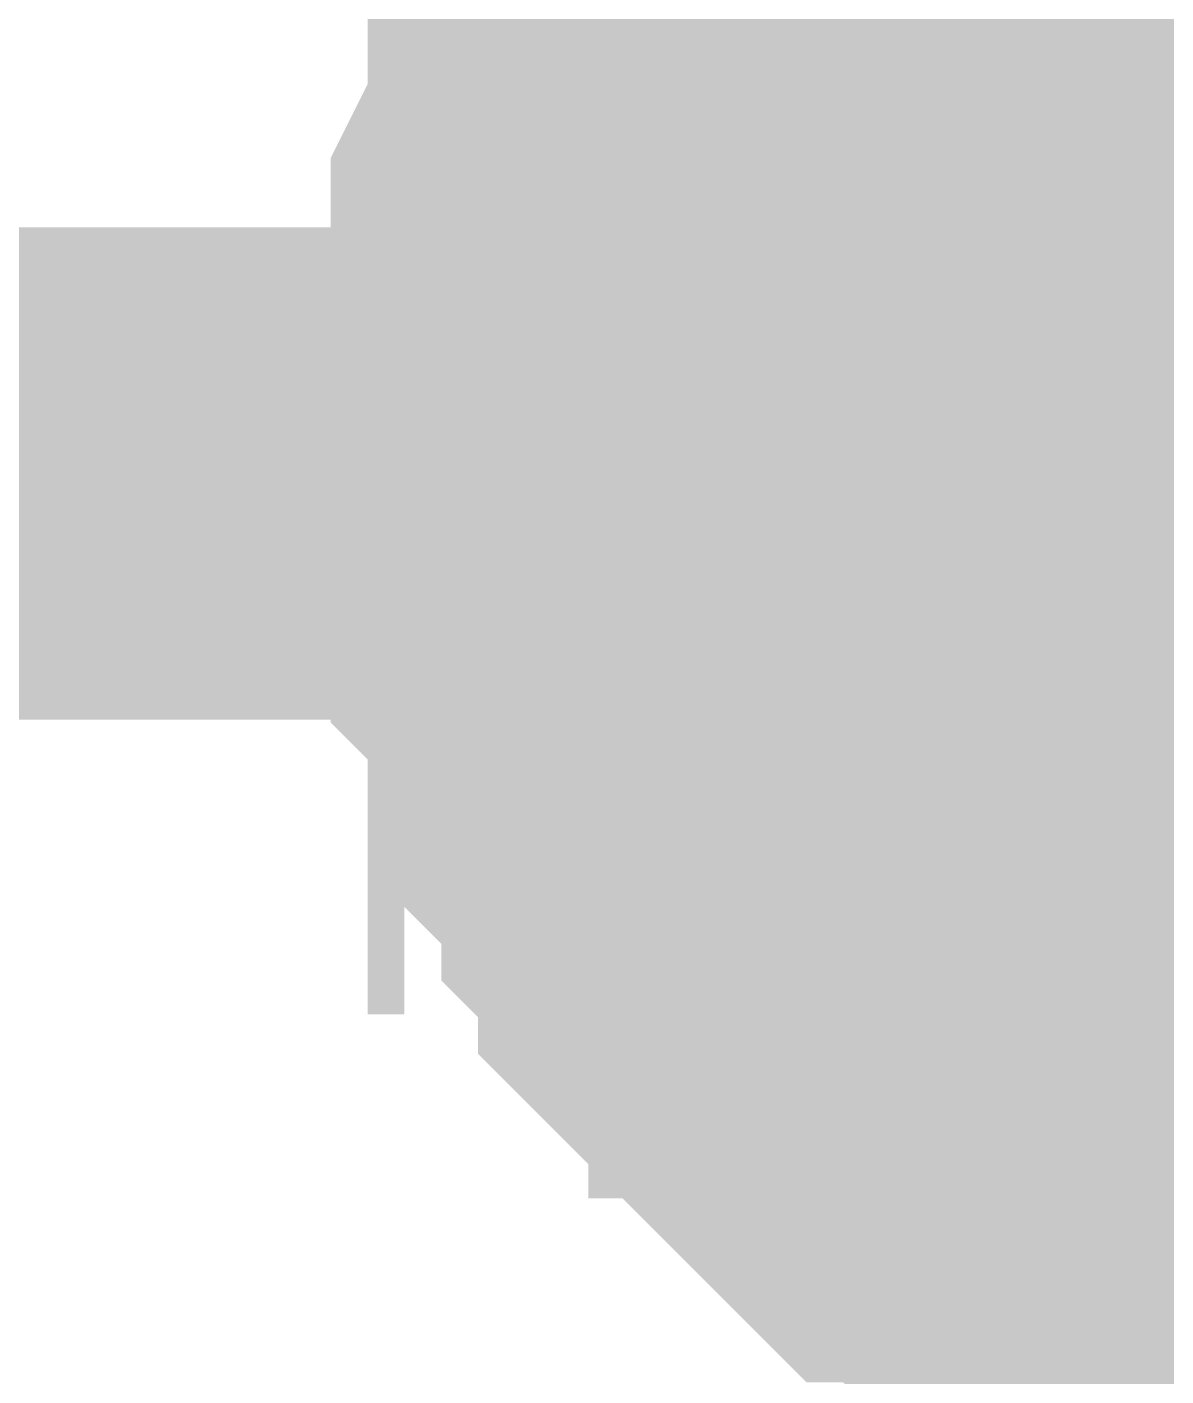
# Model space of a CAD drawing. Header units: millimetres. Extents: x 0 to 800, y 0 to 567.
# Drawn here: x 380.922 to 381.615, y 124.346 to 125.167 of the extents above; entities that cross this region are included whole.
import ezdxf

# ---------------------------------------------------------------- set-up
doc = ezdxf.new("R2010")
doc.units = ezdxf.units.MM
doc.layers.add('Sheet', color=255, linetype='Continuous')

msp = doc.modelspace()

# ---------------------------------------------------------------- linework, layer by layer
at = {"layer": 'Sheet', "const_width": 0.508}
for points in [[(381.49809, 124.968, 1), (382.00609, 124.968, 1)], [(381.49809, 124.90831, 1), (382.00609, 124.90831, 1)]]:
    msp.add_lwpolyline(points, format="xyb", close=True, dxfattribs=at)
at = {"layer": 'Sheet'}
for points, const_width in [([(381.25706, 124.89552), (381.25706, 124.91792), (381.25706, 124.94032), (381.25706, 124.98512), (381.25706, 125.00751), (381.27946, 125.02991), (381.27946, 125.05231), (381.27946, 125.07471), (381.30186, 125.09711), (381.30186, 125.11951), (381.32426, 125.14191), (381.32426, 125.16431), (381.34665, 125.1867), (381.34665, 125.2091), (381.36905, 125.2315), (381.39145, 125.2539), (381.41385, 125.2539), (381.41385, 125.2763), (381.43625, 125.2987), (381.45865, 125.3211)], 0.29972), ([(381.25706, 124.89552), (381.25706, 124.91792), (381.25706, 124.94032), (381.25706, 124.98512), (381.25706, 125.00751), (381.27946, 125.02991), (381.27946, 125.05231), (381.27946, 125.07471), (381.30186, 125.09711), (381.30186, 125.11951), (381.32426, 125.14191), (381.32426, 125.16431), (381.34665, 125.1867), (381.34665, 125.2091), (381.36905, 125.2315), (381.39145, 125.2539), (381.41385, 125.2539), (381.41385, 125.2763), (381.43625, 125.2987), (381.45865, 125.3211)], 0.29972), ([(381.25706, 124.96272), (381.25706, 124.98512), (381.25706, 125.00751), (381.25706, 125.02991), (381.25706, 125.05231), (381.27946, 125.09711), (381.27946, 125.11951), (381.27946, 125.14191), (381.30186, 125.16431), (381.30186, 125.1867), (381.32426, 125.2091), (381.32426, 125.2315), (381.34665, 125.2539), (381.34665, 125.2539), (381.36905, 125.2763), (381.39145, 125.2987), (381.41385, 125.3211)], 0.29972), ([(381.25706, 124.96272), (381.25706, 124.98512), (381.25706, 125.00751), (381.25706, 125.02991), (381.25706, 125.05231), (381.27946, 125.09711), (381.27946, 125.11951), (381.27946, 125.14191), (381.30186, 125.16431), (381.30186, 125.1867), (381.32426, 125.2091), (381.32426, 125.2315), (381.34665, 125.2539), (381.34665, 125.2539), (381.36905, 125.2763), (381.39145, 125.2987), (381.41385, 125.3211)], 0.29972), ([(381.25706, 124.89552), (381.25706, 124.91792), (381.25706, 124.94032), (381.25706, 124.98512), (381.25706, 125.00751), (381.27946, 125.02991), (381.27946, 125.05231), (381.27946, 125.07471), (381.30186, 125.09711), (381.30186, 125.11951), (381.32426, 125.14191), (381.32426, 125.16431), (381.34665, 125.1867), (381.34665, 125.2091), (381.36905, 125.2315), (381.39145, 125.2539), (381.41385, 125.2539), (381.41385, 125.2763), (381.43625, 125.2987), (381.45865, 125.3211)], 0.29972), ([(381.25706, 124.89552), (381.25706, 124.91792), (381.25706, 124.94032), (381.25706, 124.98512), (381.25706, 125.00751), (381.27946, 125.02991), (381.27946, 125.05231), (381.27946, 125.07471), (381.30186, 125.09711), (381.30186, 125.11951), (381.32426, 125.14191), (381.32426, 125.16431), (381.34665, 125.1867), (381.34665, 125.2091), (381.36905, 125.2315), (381.39145, 125.2539), (381.41385, 125.2539), (381.41385, 125.2763), (381.43625, 125.2987), (381.45865, 125.3211)], 0.29972), ([(381.25706, 124.89552), (381.25706, 124.91792), (381.25706, 124.94032), (381.25706, 124.98512), (381.25706, 125.00751), (381.27946, 125.02991), (381.27946, 125.05231), (381.27946, 125.07471), (381.30186, 125.09711), (381.30186, 125.11951), (381.32426, 125.14191), (381.32426, 125.16431), (381.34665, 125.1867), (381.34665, 125.2091), (381.36905, 125.2315), (381.39145, 125.2539), (381.41385, 125.2539), (381.41385, 125.2763), (381.43625, 125.2987), (381.45865, 125.3211)], 0.29972), ([(381.25706, 124.96272), (381.25706, 124.98512), (381.25706, 125.00751), (381.25706, 125.02991), (381.25706, 125.05231), (381.27946, 125.09711), (381.27946, 125.11951), (381.27946, 125.14191), (381.30186, 125.16431), (381.30186, 125.1867), (381.32426, 125.2091), (381.32426, 125.2315), (381.34665, 125.2539), (381.34665, 125.2539), (381.36905, 125.2763), (381.39145, 125.2987), (381.41385, 125.3211)], 0.29972), ([(381.25706, 124.96272), (381.25706, 124.98512), (381.25706, 125.00751), (381.25706, 125.02991), (381.25706, 125.05231), (381.27946, 125.09711), (381.27946, 125.11951), (381.27946, 125.14191), (381.30186, 125.16431), (381.30186, 125.1867), (381.32426, 125.2091), (381.32426, 125.2315), (381.34665, 125.2539), (381.34665, 125.2539), (381.36905, 125.2763), (381.39145, 125.2987), (381.41385, 125.3211)], 0.29972), ([(381.25706, 124.89552), (381.25706, 124.91792), (381.25706, 124.94032), (381.25706, 124.98512), (381.25706, 125.00751), (381.27946, 125.02991), (381.27946, 125.05231), (381.27946, 125.07471), (381.30186, 125.09711), (381.30186, 125.11951), (381.32426, 125.14191), (381.32426, 125.16431), (381.34665, 125.1867), (381.34665, 125.2091), (381.36905, 125.2315), (381.39145, 125.2539), (381.41385, 125.2539), (381.41385, 125.2763), (381.43625, 125.2987), (381.45865, 125.3211)], 0.29972), ([(381.25706, 124.89552), (381.25706, 124.91792), (381.25706, 124.94032), (381.25706, 124.98512), (381.25706, 125.00751), (381.27946, 125.02991), (381.27946, 125.05231), (381.27946, 125.07471), (381.30186, 125.09711), (381.30186, 125.11951), (381.32426, 125.14191), (381.32426, 125.16431), (381.34665, 125.1867), (381.34665, 125.2091), (381.36905, 125.2315)], 0.09906), ([(381.25706, 124.89552), (381.25706, 124.91792), (381.25706, 124.94032), (381.25706, 124.98512), (381.25706, 125.00751), (381.27946, 125.02991), (381.27946, 125.05231), (381.27946, 125.07471), (381.30186, 125.09711), (381.30186, 125.11951), (381.32426, 125.14191), (381.32426, 125.16431), (381.34665, 125.1867), (381.34665, 125.2091), (381.36905, 125.2315)], 0.09906), ([(381.25706, 124.96272), (381.25706, 124.98512), (381.25706, 125.00751), (381.25706, 125.02991), (381.25706, 125.05231), (381.27946, 125.09711), (381.27946, 125.11951), (381.27946, 125.14191), (381.30186, 125.16431), (381.30186, 125.1867), (381.32426, 125.2091), (381.32426, 125.2315)], 0.09906), ([(381.25706, 124.96272), (381.25706, 124.98512), (381.25706, 125.00751), (381.25706, 125.02991), (381.25706, 125.05231), (381.27946, 125.09711), (381.27946, 125.11951), (381.27946, 125.14191), (381.30186, 125.16431), (381.30186, 125.1867), (381.32426, 125.2091), (381.32426, 125.2315)], 0.09906), ([(381.25706, 124.89552), (381.25706, 124.91792), (381.25706, 124.94032), (381.25706, 124.98512), (381.25706, 125.00751), (381.27946, 125.02991), (381.27946, 125.05231), (381.27946, 125.07471), (381.30186, 125.09711), (381.30186, 125.11951), (381.32426, 125.14191), (381.32426, 125.16431), (381.34665, 125.1867), (381.34665, 125.2091), (381.36905, 125.2315)], 0.09906), ([(381.25706, 124.89552), (381.25706, 124.91792), (381.25706, 124.94032), (381.25706, 124.98512), (381.25706, 125.00751), (381.27946, 125.02991), (381.27946, 125.05231), (381.27946, 125.07471), (381.30186, 125.09711), (381.30186, 125.11951), (381.32426, 125.14191), (381.32426, 125.16431), (381.34665, 125.1867), (381.34665, 125.2091), (381.36905, 125.2315)], 0.09906), ([(381.25706, 124.89552), (381.25706, 124.91792), (381.25706, 124.94032), (381.25706, 124.98512), (381.25706, 125.00751), (381.27946, 125.02991), (381.27946, 125.05231), (381.27946, 125.07471), (381.30186, 125.09711), (381.30186, 125.11951), (381.32426, 125.14191), (381.32426, 125.16431), (381.34665, 125.1867), (381.34665, 125.2091), (381.36905, 125.2315)], 0.09906), ([(381.25706, 124.96272), (381.25706, 124.98512), (381.25706, 125.00751), (381.25706, 125.02991), (381.25706, 125.05231), (381.27946, 125.09711), (381.27946, 125.11951), (381.27946, 125.14191), (381.30186, 125.16431), (381.30186, 125.1867), (381.32426, 125.2091), (381.32426, 125.2315)], 0.09906), ([(381.25706, 124.96272), (381.25706, 124.98512), (381.25706, 125.00751), (381.25706, 125.02991), (381.25706, 125.05231), (381.27946, 125.09711), (381.27946, 125.11951), (381.27946, 125.14191), (381.30186, 125.16431), (381.30186, 125.1867), (381.32426, 125.2091), (381.32426, 125.2315)], 0.09906), ([(381.25706, 124.89552), (381.25706, 124.91792), (381.25706, 124.94032), (381.25706, 124.98512), (381.25706, 125.00751), (381.27946, 125.02991), (381.27946, 125.05231), (381.27946, 125.07471), (381.30186, 125.09711), (381.30186, 125.11951), (381.32426, 125.14191), (381.32426, 125.16431), (381.34665, 125.1867), (381.34665, 125.2091), (381.36905, 125.2315)], 0.09906), ([(381.77224, 124.44755), (381.74984, 124.44755), (381.72744, 124.44755), (381.68264, 124.44755), (381.66024, 124.44755), (381.63784, 124.46994), (381.61545, 124.46994), (381.59305, 124.46994), (381.57065, 124.49234), (381.54825, 124.49234), (381.52585, 124.51474), (381.50345, 124.51474), (381.48105, 124.53714), (381.45865, 124.53714), (381.43625, 124.55954), (381.41385, 124.58194), (381.41385, 124.60434), (381.39145, 124.60434), (381.36905, 124.62674), (381.34665, 124.64913), (381.34665, 124.67153), (381.32426, 124.69393), (381.32426, 124.71633), (381.30186, 124.73873), (381.30186, 124.76113), (381.27946, 124.78353), (381.27946, 124.80593), (381.27946, 124.82832), (381.25706, 124.85072), (381.25706, 124.87312), (381.25706, 124.91792), (381.25706, 124.94032), (381.25706, 124.96272)], 0.29972), ([(381.25706, 124.96272), (381.25706, 124.96272)], 0.29972), ([(381.77224, 124.44755), (381.74984, 124.44755), (381.72744, 124.44755), (381.68264, 124.44755), (381.66024, 124.44755), (381.63784, 124.46994), (381.61545, 124.46994), (381.59305, 124.46994), (381.57065, 124.49234), (381.54825, 124.49234), (381.52585, 124.51474), (381.50345, 124.51474), (381.48105, 124.53714), (381.45865, 124.53714), (381.43625, 124.55954), (381.41385, 124.58194), (381.41385, 124.60434), (381.39145, 124.60434), (381.36905, 124.62674), (381.34665, 124.64913), (381.34665, 124.67153), (381.32426, 124.69393), (381.32426, 124.71633), (381.30186, 124.73873), (381.30186, 124.76113), (381.27946, 124.78353), (381.27946, 124.80593), (381.27946, 124.82832), (381.25706, 124.85072), (381.25706, 124.87312), (381.25706, 124.91792), (381.25706, 124.94032), (381.25706, 124.96272)], 0.29972), ([(381.25706, 124.96272), (381.25706, 124.96272)], 0.29972), ([(381.77224, 124.44755), (381.74984, 124.44755), (381.72744, 124.44755), (381.68264, 124.44755), (381.66024, 124.44755), (381.63784, 124.46994), (381.61545, 124.46994), (381.59305, 124.46994), (381.57065, 124.49234), (381.54825, 124.49234), (381.52585, 124.51474), (381.50345, 124.51474), (381.48105, 124.53714), (381.45865, 124.53714), (381.43625, 124.55954), (381.41385, 124.58194), (381.41385, 124.60434), (381.39145, 124.60434), (381.36905, 124.62674), (381.34665, 124.64913), (381.34665, 124.67153), (381.32426, 124.69393), (381.32426, 124.71633), (381.30186, 124.73873), (381.30186, 124.76113), (381.27946, 124.78353), (381.27946, 124.80593), (381.27946, 124.82832), (381.25706, 124.85072), (381.25706, 124.87312), (381.25706, 124.91792), (381.25706, 124.94032), (381.25706, 124.96272)], 0.29972), ([(381.25706, 124.96272), (381.25706, 124.96272)], 0.29972), ([(381.77224, 124.44755), (381.74984, 124.44755), (381.72744, 124.44755), (381.68264, 124.44755), (381.66024, 124.44755), (381.63784, 124.46994), (381.61545, 124.46994), (381.59305, 124.46994), (381.57065, 124.49234), (381.54825, 124.49234), (381.52585, 124.51474), (381.50345, 124.51474), (381.48105, 124.53714), (381.45865, 124.53714), (381.43625, 124.55954), (381.41385, 124.58194), (381.41385, 124.60434), (381.39145, 124.60434), (381.36905, 124.62674), (381.34665, 124.64913), (381.34665, 124.67153), (381.32426, 124.69393), (381.32426, 124.71633), (381.30186, 124.73873), (381.30186, 124.76113), (381.27946, 124.78353), (381.27946, 124.80593), (381.27946, 124.82832), (381.25706, 124.85072), (381.25706, 124.87312), (381.25706, 124.91792), (381.25706, 124.94032), (381.25706, 124.96272)], 0.29972), ([(381.25706, 124.96272), (381.25706, 124.96272)], 0.29972), ([(376.12764, 124.89552), (381.21226, 124.89552)], 0.29972), ([(381.77224, 124.89552), (381.21226, 124.89552)], 0.29972), ([(381.77224, 124.40275), (381.74984, 124.40275), (381.72744, 124.40275), (381.68264, 124.40275), (381.66024, 124.40275), (381.63784, 124.42515), (381.61545, 124.42515), (381.59305, 124.42515), (381.57065, 124.44755), (381.54825, 124.44755), (381.52585, 124.46994), (381.50345, 124.46994), (381.48105, 124.49234), (381.45865, 124.49234), (381.43625, 124.51474), (381.41385, 124.53714), (381.41385, 124.53714), (381.39145, 124.55954), (381.36905, 124.58194), (381.34665, 124.60434), (381.34665, 124.62674), (381.32426, 124.64913), (381.32426, 124.67153), (381.30186, 124.69393), (381.30186, 124.71633), (381.27946, 124.71633), (381.27946, 124.76113), (381.27946, 124.78353), (381.25706, 124.80593), (381.25706, 124.82832), (381.25706, 124.85072), (381.25706, 124.87312), (381.25706, 124.89552)], 0.29972), ([(381.25706, 124.89552), (381.25706, 124.89552)], 0.29972), ([(381.77224, 124.40275), (381.74984, 124.40275), (381.72744, 124.40275), (381.68264, 124.40275), (381.66024, 124.40275), (381.63784, 124.42515), (381.61545, 124.42515), (381.59305, 124.42515), (381.57065, 124.44755), (381.54825, 124.44755), (381.52585, 124.46994), (381.50345, 124.46994), (381.48105, 124.49234), (381.45865, 124.49234), (381.43625, 124.51474), (381.41385, 124.53714), (381.41385, 124.53714), (381.39145, 124.55954), (381.36905, 124.58194), (381.34665, 124.60434), (381.34665, 124.62674), (381.32426, 124.64913), (381.32426, 124.67153), (381.30186, 124.69393), (381.30186, 124.71633), (381.27946, 124.71633), (381.27946, 124.76113), (381.27946, 124.78353), (381.25706, 124.80593), (381.25706, 124.82832), (381.25706, 124.85072), (381.25706, 124.87312), (381.25706, 124.89552)], 0.29972), ([(381.25706, 124.89552), (381.25706, 124.89552)], 0.29972), ([(381.77224, 124.40275), (381.74984, 124.40275), (381.72744, 124.40275), (381.68264, 124.40275), (381.66024, 124.40275), (381.63784, 124.42515), (381.61545, 124.42515), (381.59305, 124.42515), (381.57065, 124.44755), (381.54825, 124.44755), (381.52585, 124.46994), (381.50345, 124.46994), (381.48105, 124.49234), (381.45865, 124.49234), (381.43625, 124.51474), (381.41385, 124.53714), (381.41385, 124.53714), (381.39145, 124.55954), (381.36905, 124.58194), (381.34665, 124.60434), (381.34665, 124.62674), (381.32426, 124.64913), (381.32426, 124.67153), (381.30186, 124.69393), (381.30186, 124.71633), (381.27946, 124.71633), (381.27946, 124.76113), (381.27946, 124.78353), (381.25706, 124.80593), (381.25706, 124.82832), (381.25706, 124.85072), (381.25706, 124.87312), (381.25706, 124.89552)], 0.29972), ([(381.25706, 124.89552), (381.25706, 124.89552)], 0.29972), ([(381.77224, 124.40275), (381.74984, 124.40275), (381.72744, 124.40275), (381.68264, 124.40275), (381.66024, 124.40275), (381.63784, 124.42515), (381.61545, 124.42515), (381.59305, 124.42515), (381.57065, 124.44755), (381.54825, 124.44755), (381.52585, 124.46994), (381.50345, 124.46994), (381.48105, 124.49234), (381.45865, 124.49234), (381.43625, 124.51474), (381.41385, 124.53714), (381.41385, 124.53714), (381.39145, 124.55954), (381.36905, 124.58194), (381.34665, 124.60434), (381.34665, 124.62674), (381.32426, 124.64913), (381.32426, 124.67153), (381.30186, 124.69393), (381.30186, 124.71633), (381.27946, 124.71633), (381.27946, 124.76113), (381.27946, 124.78353), (381.25706, 124.80593), (381.25706, 124.82832), (381.25706, 124.85072), (381.25706, 124.87312), (381.25706, 124.89552)], 0.29972), ([(381.25706, 124.89552), (381.25706, 124.89552)], 0.29972), ([(381.77224, 124.40275), (381.74984, 124.40275), (381.72744, 124.40275), (381.68264, 124.40275), (381.66024, 124.40275), (381.63784, 124.42515), (381.61545, 124.42515), (381.59305, 124.42515), (381.57065, 124.44755), (381.54825, 124.44755), (381.52585, 124.46994), (381.50345, 124.46994), (381.48105, 124.49234), (381.45865, 124.49234), (381.43625, 124.51474), (381.41385, 124.53714), (381.41385, 124.53714), (381.39145, 124.55954), (381.36905, 124.58194), (381.34665, 124.60434), (381.34665, 124.62674), (381.32426, 124.64913), (381.32426, 124.67153), (381.30186, 124.69393), (381.30186, 124.71633), (381.27946, 124.71633), (381.27946, 124.76113), (381.27946, 124.78353), (381.25706, 124.80593), (381.25706, 124.82832), (381.25706, 124.85072), (381.25706, 124.87312), (381.25706, 124.89552)], 0.29972), ([(381.25706, 124.89552), (381.25706, 124.89552)], 0.29972), ([(381.77224, 124.40275), (381.74984, 124.40275), (381.72744, 124.40275), (381.68264, 124.40275), (381.66024, 124.40275), (381.63784, 124.42515), (381.61545, 124.42515), (381.59305, 124.42515), (381.57065, 124.44755), (381.54825, 124.44755), (381.52585, 124.46994), (381.50345, 124.46994), (381.48105, 124.49234), (381.45865, 124.49234), (381.43625, 124.51474), (381.41385, 124.53714), (381.41385, 124.53714), (381.39145, 124.55954), (381.36905, 124.58194), (381.34665, 124.60434), (381.34665, 124.62674), (381.32426, 124.64913), (381.32426, 124.67153), (381.30186, 124.69393), (381.30186, 124.71633), (381.27946, 124.71633), (381.27946, 124.76113), (381.27946, 124.78353), (381.25706, 124.80593), (381.25706, 124.82832), (381.25706, 124.85072), (381.25706, 124.87312), (381.25706, 124.89552)], 0.29972), ([(381.25706, 124.89552), (381.25706, 124.89552)], 0.29972), ([(381.68264, 124.44755), (381.66024, 124.44755), (381.63784, 124.46994), (381.61545, 124.46994), (381.59305, 124.46994), (381.57065, 124.49234), (381.54825, 124.49234), (381.52585, 124.51474), (381.50345, 124.51474), (381.48105, 124.53714), (381.45865, 124.53714), (381.43625, 124.55954), (381.41385, 124.58194), (381.41385, 124.60434), (381.39145, 124.60434), (381.36905, 124.62674), (381.34665, 124.64913), (381.34665, 124.67153), (381.32426, 124.69393), (381.32426, 124.71633), (381.30186, 124.73873), (381.30186, 124.76113), (381.27946, 124.78353), (381.27946, 124.80593), (381.27946, 124.82832), (381.25706, 124.85072), (381.25706, 124.87312), (381.25706, 124.91792), (381.25706, 124.94032), (381.25706, 124.96272)], 0.09906), ([(381.25706, 124.96272), (381.25706, 124.96272)], 0.09906), ([(381.68264, 124.44755), (381.66024, 124.44755), (381.63784, 124.46994), (381.61545, 124.46994), (381.59305, 124.46994), (381.57065, 124.49234), (381.54825, 124.49234), (381.52585, 124.51474), (381.50345, 124.51474), (381.48105, 124.53714), (381.45865, 124.53714), (381.43625, 124.55954), (381.41385, 124.58194), (381.41385, 124.60434), (381.39145, 124.60434), (381.36905, 124.62674), (381.34665, 124.64913), (381.34665, 124.67153), (381.32426, 124.69393), (381.32426, 124.71633), (381.30186, 124.73873), (381.30186, 124.76113), (381.27946, 124.78353), (381.27946, 124.80593), (381.27946, 124.82832), (381.25706, 124.85072), (381.25706, 124.87312), (381.25706, 124.91792), (381.25706, 124.94032), (381.25706, 124.96272)], 0.09906), ([(381.25706, 124.96272), (381.25706, 124.96272)], 0.09906), ([(381.68264, 124.44755), (381.66024, 124.44755), (381.63784, 124.46994), (381.61545, 124.46994), (381.59305, 124.46994), (381.57065, 124.49234), (381.54825, 124.49234), (381.52585, 124.51474), (381.50345, 124.51474), (381.48105, 124.53714), (381.45865, 124.53714), (381.43625, 124.55954), (381.41385, 124.58194), (381.41385, 124.60434), (381.39145, 124.60434), (381.36905, 124.62674), (381.34665, 124.64913), (381.34665, 124.67153), (381.32426, 124.69393), (381.32426, 124.71633), (381.30186, 124.73873), (381.30186, 124.76113), (381.27946, 124.78353), (381.27946, 124.80593), (381.27946, 124.82832), (381.25706, 124.85072), (381.25706, 124.87312), (381.25706, 124.91792), (381.25706, 124.94032), (381.25706, 124.96272)], 0.09906), ([(381.25706, 124.96272), (381.25706, 124.96272)], 0.09906), ([(381.68264, 124.44755), (381.66024, 124.44755), (381.63784, 124.46994), (381.61545, 124.46994), (381.59305, 124.46994), (381.57065, 124.49234), (381.54825, 124.49234), (381.52585, 124.51474), (381.50345, 124.51474), (381.48105, 124.53714), (381.45865, 124.53714), (381.43625, 124.55954), (381.41385, 124.58194), (381.41385, 124.60434), (381.39145, 124.60434), (381.36905, 124.62674), (381.34665, 124.64913), (381.34665, 124.67153), (381.32426, 124.69393), (381.32426, 124.71633), (381.30186, 124.73873), (381.30186, 124.76113), (381.27946, 124.78353), (381.27946, 124.80593), (381.27946, 124.82832), (381.25706, 124.85072), (381.25706, 124.87312), (381.25706, 124.91792), (381.25706, 124.94032), (381.25706, 124.96272)], 0.09906), ([(381.25706, 124.96272), (381.25706, 124.96272)], 0.09906), ([(381.68264, 124.40275), (381.66024, 124.40275), (381.63784, 124.42515), (381.61545, 124.42515), (381.59305, 124.42515), (381.57065, 124.44755), (381.54825, 124.44755), (381.52585, 124.46994), (381.50345, 124.46994), (381.48105, 124.49234), (381.45865, 124.49234), (381.43625, 124.51474), (381.41385, 124.53714), (381.41385, 124.53714), (381.39145, 124.55954), (381.36905, 124.58194), (381.34665, 124.60434), (381.34665, 124.62674), (381.32426, 124.64913), (381.32426, 124.67153), (381.30186, 124.69393), (381.30186, 124.71633), (381.27946, 124.71633), (381.27946, 124.76113), (381.27946, 124.78353), (381.25706, 124.80593), (381.25706, 124.82832), (381.25706, 124.85072), (381.25706, 124.87312), (381.25706, 124.89552)], 0.09906), ([(381.25706, 124.89552), (381.25706, 124.89552)], 0.09906), ([(381.68264, 124.40275), (381.66024, 124.40275), (381.63784, 124.42515), (381.61545, 124.42515), (381.59305, 124.42515), (381.57065, 124.44755), (381.54825, 124.44755), (381.52585, 124.46994), (381.50345, 124.46994), (381.48105, 124.49234), (381.45865, 124.49234), (381.43625, 124.51474), (381.41385, 124.53714), (381.41385, 124.53714), (381.39145, 124.55954), (381.36905, 124.58194), (381.34665, 124.60434), (381.34665, 124.62674), (381.32426, 124.64913), (381.32426, 124.67153), (381.30186, 124.69393), (381.30186, 124.71633), (381.27946, 124.71633), (381.27946, 124.76113), (381.27946, 124.78353), (381.25706, 124.80593), (381.25706, 124.82832), (381.25706, 124.85072), (381.25706, 124.87312), (381.25706, 124.89552)], 0.09906), ([(381.25706, 124.89552), (381.25706, 124.89552)], 0.09906), ([(381.68264, 124.40275), (381.66024, 124.40275), (381.63784, 124.42515), (381.61545, 124.42515), (381.59305, 124.42515), (381.57065, 124.44755), (381.54825, 124.44755), (381.52585, 124.46994), (381.50345, 124.46994), (381.48105, 124.49234), (381.45865, 124.49234), (381.43625, 124.51474), (381.41385, 124.53714), (381.41385, 124.53714), (381.39145, 124.55954), (381.36905, 124.58194), (381.34665, 124.60434), (381.34665, 124.62674), (381.32426, 124.64913), (381.32426, 124.67153), (381.30186, 124.69393), (381.30186, 124.71633), (381.27946, 124.71633), (381.27946, 124.76113), (381.27946, 124.78353), (381.25706, 124.80593), (381.25706, 124.82832), (381.25706, 124.85072), (381.25706, 124.87312), (381.25706, 124.89552)], 0.09906), ([(381.25706, 124.89552), (381.25706, 124.89552)], 0.09906), ([(381.68264, 124.40275), (381.66024, 124.40275), (381.63784, 124.42515), (381.61545, 124.42515), (381.59305, 124.42515), (381.57065, 124.44755), (381.54825, 124.44755), (381.52585, 124.46994), (381.50345, 124.46994), (381.48105, 124.49234), (381.45865, 124.49234), (381.43625, 124.51474), (381.41385, 124.53714), (381.41385, 124.53714), (381.39145, 124.55954), (381.36905, 124.58194), (381.34665, 124.60434), (381.34665, 124.62674), (381.32426, 124.64913), (381.32426, 124.67153), (381.30186, 124.69393), (381.30186, 124.71633), (381.27946, 124.71633), (381.27946, 124.76113), (381.27946, 124.78353), (381.25706, 124.80593), (381.25706, 124.82832), (381.25706, 124.85072), (381.25706, 124.87312), (381.25706, 124.89552)], 0.09906), ([(381.25706, 124.89552), (381.25706, 124.89552)], 0.09906), ([(381.68264, 124.40275), (381.66024, 124.40275), (381.63784, 124.42515), (381.61545, 124.42515), (381.59305, 124.42515), (381.57065, 124.44755), (381.54825, 124.44755), (381.52585, 124.46994), (381.50345, 124.46994), (381.48105, 124.49234), (381.45865, 124.49234), (381.43625, 124.51474), (381.41385, 124.53714), (381.41385, 124.53714), (381.39145, 124.55954), (381.36905, 124.58194), (381.34665, 124.60434), (381.34665, 124.62674), (381.32426, 124.64913), (381.32426, 124.67153), (381.30186, 124.69393), (381.30186, 124.71633), (381.27946, 124.71633), (381.27946, 124.76113), (381.27946, 124.78353), (381.25706, 124.80593), (381.25706, 124.82832), (381.25706, 124.85072), (381.25706, 124.87312), (381.25706, 124.89552)], 0.09906), ([(381.25706, 124.89552), (381.25706, 124.89552)], 0.09906), ([(381.68264, 124.40275), (381.66024, 124.40275), (381.63784, 124.42515), (381.61545, 124.42515), (381.59305, 124.42515), (381.57065, 124.44755), (381.54825, 124.44755), (381.52585, 124.46994), (381.50345, 124.46994), (381.48105, 124.49234), (381.45865, 124.49234), (381.43625, 124.51474), (381.41385, 124.53714), (381.41385, 124.53714), (381.39145, 124.55954), (381.36905, 124.58194), (381.34665, 124.60434), (381.34665, 124.62674), (381.32426, 124.64913), (381.32426, 124.67153), (381.30186, 124.69393), (381.30186, 124.71633), (381.27946, 124.71633), (381.27946, 124.76113), (381.27946, 124.78353), (381.25706, 124.80593), (381.25706, 124.82832), (381.25706, 124.85072), (381.25706, 124.87312), (381.25706, 124.89552)], 0.09906), ([(381.25706, 124.89552), (381.25706, 124.89552)], 0.09906)]:
    msp.add_lwpolyline(points, dxfattribs=dict(at, const_width=const_width))

doc.saveas('drawing.dxf')
